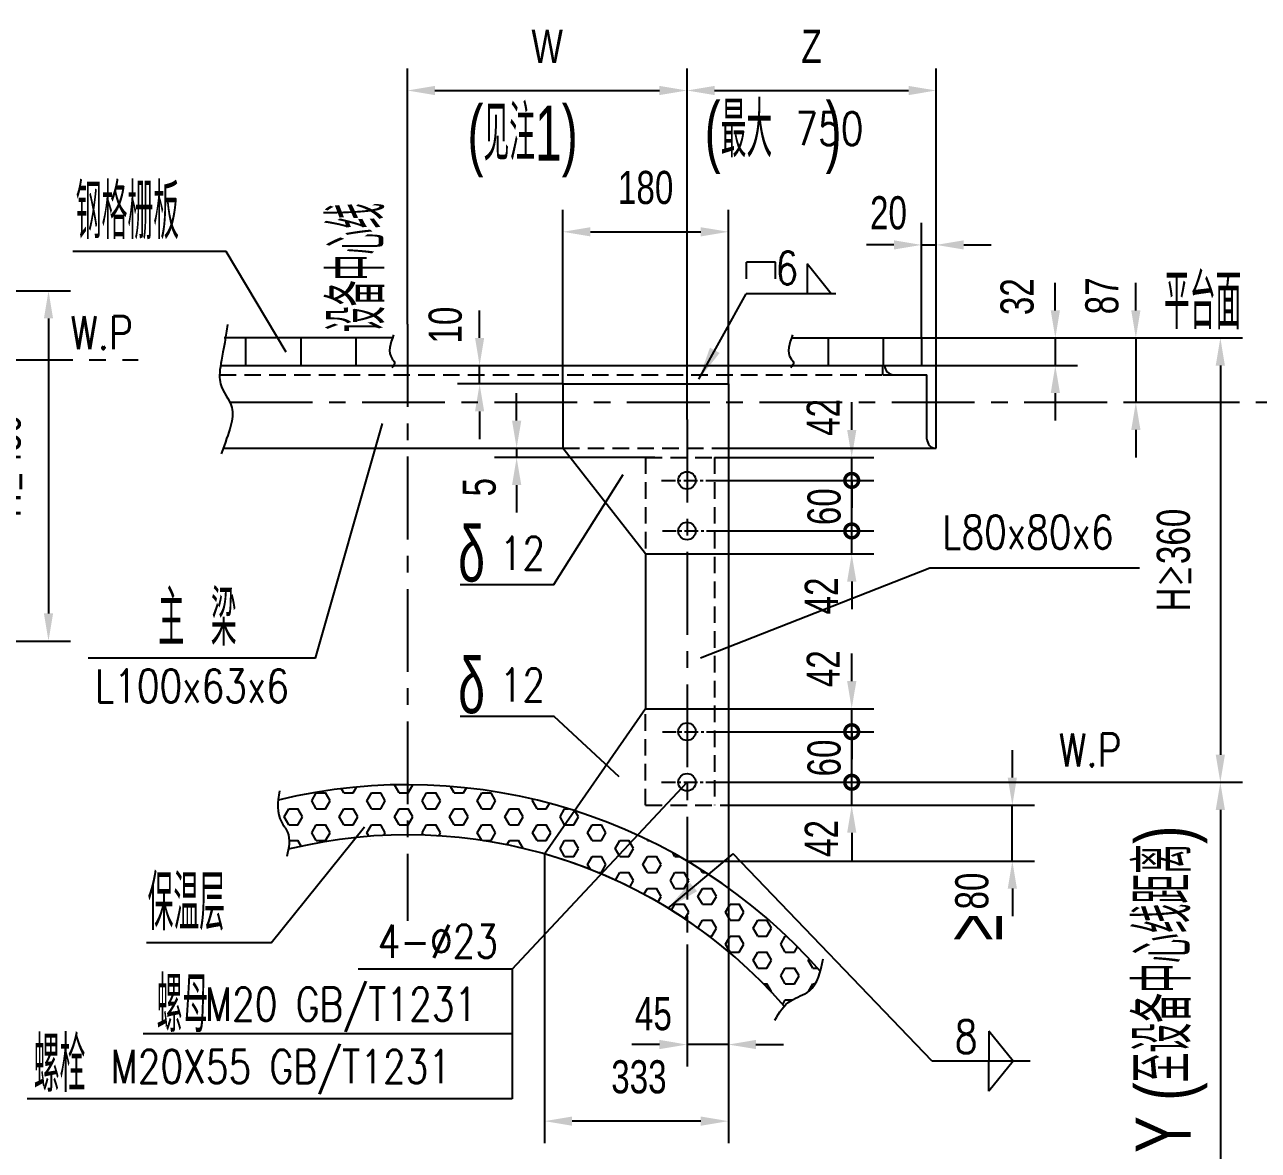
# Model space of a CAD drawing. Extents: x 148 to 221443, y -36682 to 6758.
# Drawn here: x 30987 to 33223, y -20562 to -18521 of the extents above; entities that cross this region are included whole.
import ezdxf
from ezdxf.enums import TextEntityAlignment as Align

# ---------------------------------------------------------------- set-up
doc = ezdxf.new("R2010")
doc.units = 0
doc.header["$LTSCALE"] = 10
doc.header["$MEASUREMENT"] = 0
doc.linetypes.add('CENTERX2', pattern=[4, 2.5, -0.5, 0.5, -0.5])
doc.linetypes.add('HIDDENX2', pattern=[0.75, 0.5, -0.25])
for name, color, linetype in [('2', 4, 'Continuous'), ('CENTER', 1, 'CENTERX2'), ('HIDDEN', 7, 'HIDDENX2'), ('RED', 7, 'Continuous'), ('WHITE', 7, 'Continuous')]:
    doc.layers.add(name, color=color, linetype=linetype)
doc.styles.add('HZ', font='ROMS.SHX', dxfattribs={"width": 0.75, "bigfont": 'GBCBIG.SHX'})
doc.styles.get("Standard").update_dxf_attribs({"font": 'wison_e.shx', "width": 0.75, "bigfont": 'wison_c.shx'})
doc.styles.add('XW', font='ROMANS.shx', dxfattribs={"width": 0.85})
doc.dimstyles.new('DIM1', dxfattribs={"dimscale": 20, "dimtxt": 3, "dimasz": 2.5, "dimexe": 2, "dimexo": 0, "dimgap": 1, "dimtad": 0, "dimdec": 0, "dimzin": 0, "dimdsep": 46, "dimtxsty": 'Standard', "dimcen": 2, "dimclrd": 3, "dimclre": 3, "dimclrt": 3, "dimadec": 0, "dimazin": 0, "dimtfac": 0.666667, "dimtdec": 0, "dimtofl": 0, "dimtmove": 2, "dimatfit": 1, "dimfxl": 2, "dimtvp": 1.333333, "dimtolj": 1, "dimtzin": 0, "dimarcsym": 0})

# ---------------------------------------------------------------- blocks, each defined once
blk = doc.blocks.new('*D942')
at = {"color": 3, "lineweight": -2}
for p, q in [((30252, -19004), (31069.9, -19004)), ((31029.9, -19054), (31029.9, -19588.9)), ((29764.3, -19638.9), (31069.9, -19638.9))]:
    blk.add_line(p, q, dxfattribs=at)
at = {"color": 3}
for points in [[(31038.2, -19054), (31021.6, -19054), (31029.9, -19004)], [(31021.6, -19588.9), (31038.2, -19588.9), (31029.9, -19638.9)]]:
    blk.add_solid(points, dxfattribs=at)
at = {"layer": 'Defpoints', "color": 0}
for p in [(30252, -19004), (29764.3, -19638.9), (31029.9, -19638.9)]:
    blk.add_point(p, dxfattribs=at)
at = {"color": 3, "insert": (30949.9, -19321.5), "char_height": 60, "attachment_point": 5, "rotation": 90}
blk.add_mtext('\\A1;H{\\fRomanS|b0|i0|c134|p2;≤}450', dxfattribs=at)
blk = doc.blocks.new('*D943')
at = {"color": 3, "lineweight": -2}
for p, q in [((31811.2, -19089.3), (31811.2, -19039.3)), ((31666.2, -19139.3), (31851.2, -19139.3)), ((31962.1, -19172.6), (31771.2, -19172.6)), ((31811.2, -19222.6), (31811.2, -19272.6))]:
    blk.add_line(p, q, dxfattribs=at)
at = {"color": 3}
for points in [[(31802.9, -19089.3), (31819.5, -19089.3), (31811.2, -19139.3)], [(31819.5, -19222.6), (31802.9, -19222.6), (31811.2, -19172.6)]]:
    blk.add_solid(points, dxfattribs=at)
at = {"layer": 'Defpoints', "color": 0}
for p in [(31666.2, -19139.3), (31811.2, -19139.3), (31962.1, -19172.6)]:
    blk.add_point(p, dxfattribs=at)
at = {"color": 3, "insert": (31749.2, -19066.1), "char_height": 60, "attachment_point": 5, "rotation": 90}
blk.add_mtext('\\A1;10', dxfattribs=at)
blk = doc.blocks.new('*D944')
at = {"color": 3, "lineweight": -2}
for p, q in [((31962.1, -19172.6), (31962.1, -18856.9)), ((32262.1, -19172.6), (32262.1, -18856.9)), ((32012.1, -18896.9), (32212.1, -18896.9))]:
    blk.add_line(p, q, dxfattribs=at)
at = {"color": 3}
for points in [[(32012.1, -18888.6), (32012.1, -18905.3), (31962.1, -18896.9)], [(32212.1, -18905.3), (32212.1, -18888.6), (32262.1, -18896.9)]]:
    blk.add_solid(points, dxfattribs=at)
at = {"layer": 'Defpoints', "color": 0}
for p in [(32262.1, -18896.9), (31962.1, -19172.6), (32262.1, -19172.6)]:
    blk.add_point(p, dxfattribs=at)
at = {"color": 3, "insert": (32112.1, -18816.9), "char_height": 60, "attachment_point": 5}
blk.add_mtext('\\A1;180', dxfattribs=at)
blk = doc.blocks.new('*D945')
at = {"color": 3, "lineweight": -2}
for p, q in [((31680.3, -19064.5), (31680.3, -18600.7)), ((32187.1, -19237.4), (32187.1, -18600.7)), ((31730.3, -18640.7), (32137.1, -18640.7))]:
    blk.add_line(p, q, dxfattribs=at)
at = {"color": 3}
for points in [[(31730.3, -18632.4), (31730.3, -18649.1), (31680.3, -18640.7)], [(32137.1, -18649.1), (32137.1, -18632.4), (32187.1, -18640.7)]]:
    blk.add_solid(points, dxfattribs=at)
at = {"layer": 'Defpoints', "color": 0}
for p in [(32187.1, -18640.7), (31680.3, -19064.5), (32187.1, -19237.4)]:
    blk.add_point(p, dxfattribs=at)
at = {"color": 3, "insert": (31933.7, -18560.7), "char_height": 60, "attachment_point": 5}
blk.add_mtext('\\A1;W', dxfattribs=at)
blk = doc.blocks.new('*D946')
at = {"color": 3, "lineweight": -2}
for p, q in [((32187.1, -19237.4), (32187.1, -18600.7)), ((32638.6, -19173.3), (32638.6, -18600.7)), ((32237.1, -18640.7), (32588.6, -18640.7))]:
    blk.add_line(p, q, dxfattribs=at)
at = {"color": 3}
for points in [[(32237.1, -18632.4), (32237.1, -18649.1), (32187.1, -18640.7)], [(32588.6, -18649.1), (32588.6, -18632.4), (32638.6, -18640.7)]]:
    blk.add_solid(points, dxfattribs=at)
at = {"layer": 'Defpoints', "color": 0}
for p in [(32638.6, -18640.7), (32638.6, -19173.3), (32187.1, -19237.4)]:
    blk.add_point(p, dxfattribs=at)
at = {"color": 3, "insert": (32412.8, -18560.7), "char_height": 60, "attachment_point": 5}
blk.add_mtext('\\A1;Z', dxfattribs=at)
blk = doc.blocks.new('*D947')
at = {"color": 3, "lineweight": -2}
for p, q in [((31878.3, -19239.3), (31878.3, -19189.3)), ((31768.8, -19289.3), (31918.3, -19289.3)), ((32128.8, -19306), (31838.3, -19306)), ((31878.3, -19356), (31878.3, -19406))]:
    blk.add_line(p, q, dxfattribs=at)
at = {"color": 3}
for points in [[(31870, -19239.3), (31886.7, -19239.3), (31878.3, -19289.3)], [(31886.7, -19356), (31870, -19356), (31878.3, -19306)]]:
    blk.add_solid(points, dxfattribs=at)
at = {"layer": 'Defpoints', "color": 0}
for p in [(31768.8, -19289.3), (31878.3, -19289.3), (32128.8, -19306)]:
    blk.add_point(p, dxfattribs=at)
at = {"color": 3, "insert": (31810.8, -19360), "char_height": 60, "attachment_point": 5, "rotation": 90}
blk.add_mtext('\\A1;5', dxfattribs=at)
blk = doc.blocks.new('_DotSmall')
at = {"layer": 'WHITE', "color": 0, "const_width": 0.5}
blk.add_lwpolyline([(-0.0625, 0, 1), (0.0625, 0, 1)], format="xyb", close=True, dxfattribs=at)
blk = doc.blocks.new('*D948')
at = {"color": 3, "lineweight": -2}
for p, q in [((32485.6, -19256), (32485.6, -19206)), ((32237.1, -19306), (32525.6, -19306)), ((32242.8, -19347.6), (32525.6, -19347.6)), ((32485.6, -19347.6), (32485.6, -19397.6))]:
    blk.add_line(p, q, dxfattribs=at)
at = {"color": 3}
blk.add_solid([(32477.3, -19256), (32494, -19256), (32485.6, -19306)], dxfattribs=at)
at = {"layer": 'Defpoints', "color": 0}
for p in [(32237.1, -19306), (32242.8, -19347.6), (32485.6, -19347.6)]:
    blk.add_point(p, dxfattribs=at)
at = {"color": 3, "lineweight": -2, "xscale": 50, "yscale": 50, "zscale": 50, "rotation": 90}
blk.add_blockref('_DotSmall', (32485.6, -19347.6), dxfattribs=at)
at = {"color": 3, "insert": (32434, -19233.4), "char_height": 60, "attachment_point": 5, "rotation": 90}
blk.add_mtext('\\A1;42', dxfattribs=at)
blk = doc.blocks.new('*D949')
at = {"color": 3, "lineweight": -2}
for p, q in [((32485.6, -19439.3), (32485.6, -19389.3)), ((32244.2, -19439.3), (32525.6, -19439.3)), ((32253.8, -19481), (32525.6, -19481)), ((32485.6, -19531), (32485.6, -19581))]:
    blk.add_line(p, q, dxfattribs=at)
at = {"color": 3}
blk.add_solid([(32494, -19531), (32477.3, -19531), (32485.6, -19481)], dxfattribs=at)
at = {"layer": 'Defpoints', "color": 0}
for p in [(32244.2, -19439.3), (32253.8, -19481), (32485.6, -19481)]:
    blk.add_point(p, dxfattribs=at)
at = {"color": 3, "lineweight": -2, "xscale": 50, "yscale": 50, "zscale": 50, "rotation": 270}
blk.add_blockref('_DotSmall', (32485.6, -19439.3), dxfattribs=at)
at = {"color": 3, "insert": (32430.5, -19557.1), "char_height": 60, "attachment_point": 5, "rotation": 90}
blk.add_mtext('\\A1;42', dxfattribs=at)
blk = doc.blocks.new('*D950')
at = {"color": 3, "lineweight": -2}
for p, q in [((32242.8, -19347.6), (32525.6, -19347.6)), ((32244.2, -19439.3), (32525.6, -19439.3))]:
    blk.add_line(p, q, dxfattribs=at)
at = {"layer": 'Defpoints', "color": 0}
for p in [(32242.8, -19347.6), (32244.2, -19439.3), (32485.6, -19439.3)]:
    blk.add_point(p, dxfattribs=at)
at = {"color": 3, "insert": (32435.8, -19395.3), "char_height": 60, "attachment_point": 5, "rotation": 90}
blk.add_mtext('\\A1;60', dxfattribs=at)
blk = doc.blocks.new('_None')
blk = doc.blocks.new('*D951')
at = {"color": 3, "lineweight": -2}
for p, q in [((32485.6, -19894.9), (32485.6, -19844.9)), ((32244.2, -19894.9), (32525.6, -19894.9)), ((32253.8, -19936.5), (32525.6, -19936.5)), ((32485.6, -19986.5), (32485.6, -20036.5))]:
    blk.add_line(p, q, dxfattribs=at)
at = {"color": 3}
blk.add_solid([(32494, -19986.5), (32477.3, -19986.5), (32485.6, -19936.5)], dxfattribs=at)
at = {"layer": 'Defpoints', "color": 0}
for p in [(32244.2, -19894.9), (32253.8, -19936.5), (32485.6, -19936.5)]:
    blk.add_point(p, dxfattribs=at)
at = {"color": 3, "lineweight": -2, "xscale": 50, "yscale": 50, "zscale": 50, "rotation": 270}
blk.add_blockref('_DotSmall', (32485.6, -19894.9), dxfattribs=at)
at = {"color": 3, "insert": (32430.5, -19996.8), "char_height": 60, "attachment_point": 5, "rotation": 90}
blk.add_mtext('\\A1;42', dxfattribs=at)
blk = doc.blocks.new('*D952')
at = {"color": 3, "lineweight": -2}
for p, q in [((32242.8, -19803.2), (32525.6, -19803.2)), ((32244.2, -19894.9), (32525.6, -19894.9))]:
    blk.add_line(p, q, dxfattribs=at)
at = {"layer": 'Defpoints', "color": 0}
for p in [(32242.8, -19803.2), (32244.2, -19894.9), (32485.6, -19894.9)]:
    blk.add_point(p, dxfattribs=at)
at = {"color": 3, "insert": (32435.8, -19850.9), "char_height": 60, "attachment_point": 5, "rotation": 90}
blk.add_mtext('\\A1;60', dxfattribs=at)
blk = doc.blocks.new('*D953')
at = {"color": 3, "lineweight": -2}
for p, q in [((32485.6, -19711.5), (32485.6, -19661.5)), ((32253.8, -19761.5), (32525.6, -19761.5)), ((32242.8, -19803.2), (32525.6, -19803.2)), ((32485.6, -19803.2), (32485.6, -19853.2))]:
    blk.add_line(p, q, dxfattribs=at)
at = {"color": 3}
blk.add_solid([(32477.3, -19711.5), (32494, -19711.5), (32485.6, -19761.5)], dxfattribs=at)
at = {"layer": 'Defpoints', "color": 0}
for p in [(32253.8, -19761.5), (32242.8, -19803.2), (32485.6, -19803.2)]:
    blk.add_point(p, dxfattribs=at)
at = {"color": 3, "lineweight": -2, "xscale": 50, "yscale": 50, "zscale": 50, "rotation": 90}
blk.add_blockref('_DotSmall', (32485.6, -19803.2), dxfattribs=at)
at = {"color": 3, "insert": (32434, -19689), "char_height": 60, "attachment_point": 5, "rotation": 90}
blk.add_mtext('\\A1;42', dxfattribs=at)
blk = doc.blocks.new('*D954')
at = {"color": 3, "lineweight": -2}
for p, q in [((32612.2, -19089.3), (33193.7, -19089.3)), ((33153.7, -19139.3), (33153.7, -19844.9)), ((33054.1, -19894.9), (33193.7, -19894.9))]:
    blk.add_line(p, q, dxfattribs=at)
at = {"color": 3}
for points in [[(33162, -19139.3), (33145.3, -19139.3), (33153.7, -19089.3)], [(33145.3, -19844.9), (33162, -19844.9), (33153.7, -19894.9)]]:
    blk.add_solid(points, dxfattribs=at)
at = {"layer": 'Defpoints', "color": 0}
for p in [(32612.2, -19089.3), (33054.1, -19894.9), (33153.7, -19894.9)]:
    blk.add_point(p, dxfattribs=at)
at = {"color": 3, "insert": (33068.9, -19492.1), "char_height": 60, "attachment_point": 5, "rotation": 90}
blk.add_mtext('\\A1;H{\\fRomanS|b0|i0|c134|p2;≥}360', dxfattribs=at)
blk = doc.blocks.new('*D955')
at = {"color": 3, "lineweight": -2}
for p, q in [((33000.5, -19039.3), (33000.5, -18989.3)), ((32612.2, -19089.3), (33040.5, -19089.3)), ((33000.5, -19206), (33040.5, -19206)), ((33000.5, -19256), (33000.5, -19306))]:
    blk.add_line(p, q, dxfattribs=at)
at = {"color": 3}
for points in [[(32992.2, -19039.3), (33008.9, -19039.3), (33000.5, -19089.3)], [(33008.9, -19256), (32992.2, -19256), (33000.5, -19206)]]:
    blk.add_solid(points, dxfattribs=at)
at = {"layer": 'Defpoints', "color": 0}
for p in [(32612.2, -19089.3), (33000.5, -19206), (33000.5, -19206)]:
    blk.add_point(p, dxfattribs=at)
at = {"color": 3, "insert": (32939.3, -19013), "char_height": 60, "attachment_point": 5, "rotation": 90}
blk.add_mtext('\\A1;87', dxfattribs=at)
blk = doc.blocks.new('*D956')
at = {"color": 3, "lineweight": -2}
for p, q in [((32776.7, -19886.5), (32776.7, -19836.5)), ((32253.8, -19936.5), (32816.7, -19936.5)), ((32187.1, -20037.7), (32816.7, -20037.7)), ((32776.7, -20087.7), (32776.7, -20137.7))]:
    blk.add_line(p, q, dxfattribs=at)
at = {"color": 3}
for points in [[(32768.3, -19886.5), (32785, -19886.5), (32776.7, -19936.5)], [(32785, -20087.7), (32768.3, -20087.7), (32776.7, -20037.7)]]:
    blk.add_solid(points, dxfattribs=at)
at = {"layer": 'Defpoints', "color": 0}
for p in [(32253.8, -19936.5), (32187.1, -20037.7), (32776.7, -20037.7)]:
    blk.add_point(p, dxfattribs=at)
at = {"color": 3, "insert": (32703.6, -20092.1), "char_height": 60, "attachment_point": 5, "rotation": 90}
blk.add_mtext('\\A1;80', dxfattribs=at)
blk = doc.blocks.new('*D957')
at = {"color": 3, "lineweight": -2}
for p, q in [((32237.1, -19894.9), (33193.7, -19894.9)), ((33153.7, -19944.9), (33153.7, -20619.8))]:
    blk.add_line(p, q, dxfattribs=at)
at = {"color": 3}
blk.add_solid([(33162, -19944.9), (33145.3, -19944.9), (33153.7, -19894.9)], dxfattribs=at)
at = {"layer": 'Defpoints', "color": 0}
for p in [(32237.1, -19894.9), (33014.1, -20619.8), (33153.7, -20619.8)]:
    blk.add_point(p, dxfattribs=at)
at = {"color": 3, "insert": (33065, -20270.2), "char_height": 100, "attachment_point": 5, "rotation": 90, "style": 'HZ'}
blk.add_mtext('\\A1;Y (至设备中心线距离)', dxfattribs=at)
blk = doc.blocks.new('*D958')
at = {"color": 3, "lineweight": -2}
for p, q in [((32187.1, -20188.9), (32187.1, -20410.4)), ((32262.1, -20194.7), (32262.1, -20410.4)), ((32137.1, -20370.4), (32087.1, -20370.4)), ((32312.1, -20370.4), (32362.1, -20370.4))]:
    blk.add_line(p, q, dxfattribs=at)
at = {"color": 3}
for points in [[(32137.1, -20378.7), (32137.1, -20362), (32187.1, -20370.4)], [(32312.1, -20362), (32312.1, -20378.7), (32262.1, -20370.4)]]:
    blk.add_solid(points, dxfattribs=at)
at = {"layer": 'Defpoints', "color": 0}
for p in [(32187.1, -20188.9), (32262.1, -20194.7), (32262.1, -20370.4)]:
    blk.add_point(p, dxfattribs=at)
at = {"color": 3, "insert": (32126.2, -20314.8), "char_height": 60, "attachment_point": 5}
blk.add_mtext('\\A1;45', dxfattribs=at)
blk = doc.blocks.new('*D979')
at = {"color": 3, "lineweight": -2}
for p, q in [((31928.8, -20024.9), (31928.8, -20549.3)), ((32262.1, -20201.6), (32262.1, -20549.3)), ((32212.1, -20509.3), (31978.8, -20509.3))]:
    blk.add_line(p, q, dxfattribs=at)
at = {"color": 3}
for points in [[(31978.8, -20500.9), (31978.8, -20517.6), (31928.8, -20509.3)], [(32212.1, -20517.6), (32212.1, -20500.9), (32262.1, -20509.3)]]:
    blk.add_solid(points, dxfattribs=at)
at = {"layer": 'Defpoints', "color": 0}
for p in [(31928.8, -20024.9), (32262.1, -20201.6), (31928.8, -20509.3)]:
    blk.add_point(p, dxfattribs=at)
at = {"color": 3, "insert": (32099.9, -20429.3), "char_height": 60, "attachment_point": 5}
blk.add_mtext('\\A1;333', dxfattribs=at)
blk = doc.blocks.new('*D989')
at = {"color": 3, "linetype": 'Continuous', "lineweight": -2}
for p, q in [((32854.6, -19039.3), (32854.6, -18989.3)), ((32612.2, -19089.3), (32894.6, -19089.3)), ((32638.6, -19139.3), (32894.6, -19139.3)), ((32854.6, -19189.3), (32854.6, -19239.3))]:
    blk.add_line(p, q, dxfattribs=at)
at = {"color": 3}
for points in [[(32846.3, -19039.3), (32863, -19039.3), (32854.6, -19089.3)], [(32863, -19189.3), (32846.3, -19189.3), (32854.6, -19139.3)]]:
    blk.add_solid(points, dxfattribs=at)
at = {"layer": 'Defpoints', "color": 0}
for p in [(32612.2, -19089.3), (32638.6, -19139.3), (32854.6, -19139.3)]:
    blk.add_point(p, dxfattribs=at)
at = {"color": 3, "insert": (32785.6, -19014.5), "char_height": 60, "attachment_point": 5, "rotation": 90}
blk.add_mtext('\\A1;32', dxfattribs=at)
blk = doc.blocks.new('*D990')
at = {"color": 3, "linetype": 'Continuous', "lineweight": -2}
for p, q in [((32612.2, -19089.3), (32612.2, -18880.7)), ((32638.6, -19139.3), (32638.6, -18880.7)), ((32562.2, -18920.7), (32512.2, -18920.7)), ((32688.6, -18920.7), (32738.6, -18920.7))]:
    blk.add_line(p, q, dxfattribs=at)
at = {"color": 3}
for points in [[(32562.2, -18929), (32562.2, -18912.4), (32612.2, -18920.7)], [(32688.6, -18912.4), (32688.6, -18929), (32638.6, -18920.7)]]:
    blk.add_solid(points, dxfattribs=at)
at = {"layer": 'Defpoints', "color": 0}
for p in [(32612.2, -18920.7), (32612.2, -19089.3), (32638.6, -19139.3)]:
    blk.add_point(p, dxfattribs=at)
at = {"color": 3, "insert": (32552.2, -18862.8), "char_height": 60, "attachment_point": 5}
blk.add_mtext('\\A1;20', dxfattribs=at)

msp = doc.modelspace()

# ---------------------------------------------------------------- hatches: boundary and pattern name
at = {"layer": '2', "linetype": 'Continuous'}
h = msp.add_hatch(dxfattribs=at)
h.set_pattern_fill('HEX', color=3, scale=133.333333, style=0)
h.set_pattern_definition([(0, (48315.228, -26178.393), (0, 28.867513), [16.66667, -33.33333]), (120, (48315.228, -26178.393), (-25, -14.433757), [16.66667, -33.33333]), (60, (48331.895, -26178.393), (-25, 14.433757), [16.66667, -33.33333])])
h.paths.add_polyline_path([(31680.2688, -19899.3182), (31680.2688, -19990.1995, -0.077247128), (31955.3857, -20032.9587), (31984.1273, -19946.7341, 0.077553655)])
edge = h.paths.add_edge_path()
edge.add_line((31680.2688, -19990.1995), (31680.2688, -19899.3182))
edge.add_arc((31680.2688, -20896.6452), 997.327, 90, 103.5837498)
edge.add_spline(control_points=[(31446.0302, -19927.2158), (31444.5412, -19941.3858), (31445.9923, -19961.9215), (31467.3892, -19987.556), (31466.3928, -20005.3481), (31464.4978, -20016.2552)], knot_values=[19.555790087, 19.555790087, 19.555790087, 19.555790087, 44.393820247, 57.303182116, 76.18035137, 76.18035137, 76.18035137, 76.18035137], degree=3, periodic=0)
edge.add_arc((31680.2688, -20896.6452), 906.4456, 90, 103.7709356, ccw=False)
h.paths.add_polyline_path([(32253.7522, -20194.6761), (32253.7522, -20080.693, 0.075903807), (31984.1273, -19946.7341), (31955.3857, -20032.9587, -0.094435082)])
edge = h.paths.add_edge_path()
edge.add_line((32253.7522, -20080.693), (32253.7522, -20194.6761))
edge.add_arc((31680.2688, -20896.6452), 906.4456, 41.0958999, 50.7524187, ccw=False)
edge.add_spline(control_points=[(32363.3757, -20300.8191), (32366.926, -20297.0467), (32380.1308, -20285.8056), (32414.1138, -20276.5591), (32424.6717, -20252.0291), (32428.6327, -20237.3936)], knot_values=[32.031214709, 32.031214709, 32.031214709, 32.031214709, 41.576270709, 64.022572381, 89.598805579, 89.598805579, 89.598805579, 89.598805579], degree=3, periodic=0)
edge.add_arc((31680.2688, -20896.6452), 997.327, 41.3775949, 54.8989396)

# ---------------------------------------------------------------- linework, layer by layer
at = {"color": 3}
for p, q in [((32612.1503, -18920.6922), (32638.6034, -18920.6922)), ((32854.617, -19089.3028), (32854.617, -19139.3028)), ((33000.5386, -19089.3028), (33000.5386, -19205.9695)), ((31811.2118, -19172.6362), (31811.2118, -19139.3028)), ((31878.3439, -19289.3028), (31878.3439, -19305.9695)), ((32485.6347, -19480.9695), (32485.6347, -19305.9695)), ((32627.3883, -19506.6115), (32211.8058, -19669.682)), ((33007.0386, -19506.6115), (32627.3883, -19506.6115)), ((32485.6347, -19936.5353), (32485.6347, -19761.5353)), ((32776.6691, -20037.6935), (32776.6691, -19936.5353)), ((32262.0855, -20370.3674), (32187.0855, -20370.3674))]:
    msp.add_line(p, q, dxfattribs=at)
at = {"color": 3, "linetype": 'Continuous'}
for p, q in [((32347.5193, -18951.8292), (32295.1221, -18951.8292)), ((32295.1221, -18982.0808), (32295.1221, -18951.8292)), ((32347.5193, -18982.0808), (32347.5193, -18951.8292))]:
    msp.add_line(p, q, dxfattribs=at)
at = {"linetype": 'Continuous'}
for p, q in [((32448.5953, -19009.3076), (32404.8606, -18954.6932)), ((32404.8606, -18954.6932), (32404.8606, -19009.3076)), ((32448.5953, -19009.3076), (32404.8606, -19009.3076)), ((32734.335, -20345.9478), (32734.335, -20400.5623)), ((32778.0697, -20400.5623), (32734.335, -20345.9478)), ((32734.335, -20455.1767), (32734.335, -20400.5623)), ((32778.0697, -20400.5623), (32734.335, -20455.1767))]:
    msp.add_line(p, q, dxfattribs=at)
for p, q in [((31652.8627, -19089.3028), (31348.4576, -19089.3028)), ((31386.9054, -19089.3028), (31386.9054, -19139.3028)), ((31486.9054, -19089.3028), (31486.9054, -19139.3028)), ((31586.9054, -19089.3028), (31586.9054, -19139.3028)), ((32375.933, -19089.3028), (32612.1503, -19089.3028)), ((32442.786, -19089.3028), (32442.786, -19139.3028)), ((32542.786, -19089.3028), (32542.786, -19139.3028)), ((32612.1503, -19089.3028), (32612.1503, -19139.3028))]:
    msp.add_line(p, q)
at = {"color": 3}
for radius, start, end in [(997.327, 41.3775949, 103.5837498), (906.4456, 41.0958999, 103.7709356)]:
    msp.add_arc((31680.2688, -20896.6452), radius, start, end, dxfattribs=at)
at = {"layer": '2', "color": 3, "linetype": 'Continuous'}
for p, q in [((32208.3876, -19164.3028), (32294.0615, -19009.3076)), ((32456.9367, -19009.3076), (32294.0615, -19009.3076)), ((31513.5458, -19669.659), (31635.186, -19244.4949)), ((31513.5458, -19669.659), (31101.7619, -19669.659)), ((31870.0073, -20233.8463), (32187.0855, -19894.8686)), ((31433.1858, -20186.0331), (31602.3996, -19975.5069)), ((32152.7918, -20123.1042), (32270.9046, -20024.8551)), ((32631.1439, -20400.5623), (32270.9046, -20024.8551)), ((31433.1858, -20186.0331), (31207.6085, -20186.0331)), ((31870.0073, -20233.8463), (31590.8077, -20233.8463)), ((31870.0073, -20233.8463), (31870.0073, -20468.6837)), ((31870.0073, -20351.265), (31201.5407, -20351.265)), ((32808.717, -20400.5623), (32631.1439, -20400.5623)), ((31870.0073, -20468.6837), (30991.0168, -20468.6837))]:
    msp.add_line(p, q, dxfattribs=at)
for points in [[(31073.8943, -18932.2454), (31351.118, -18932.2454), (31459.9959, -19114.3025)], [(31775.9872, -19536.3454), (31945.9074, -19536.3454), (32071.2508, -19336.7142)], [(31775.9872, -19775.12), (31945.9074, -19775.12), (32063.4168, -19884.7214)]]:
    msp.add_lwpolyline(points, dxfattribs=at)
for points, knots in [([(31354.2352, -19065.1776), (31345.0406, -19130.4614), (31329.2207, -19168.2605), (31375.4828, -19221.1499), (31356.7352, -19258.3808), (31343.1061, -19299.3216)], [0, 0, 0, 0, 39.248188141, 67.529390157, 109.117499153, 109.117499153, 109.117499153, 109.117499153]), ([(31448.6741, -19910.5317), (31444.6323, -19930.7128), (31442.3631, -19957.5736), (31470.2195, -19990.9468), (31465.2009, -20013.9218), (31461.8318, -20029.3455)], [9.951640217, 9.951640217, 9.951640217, 9.951640217, 44.393820247, 57.303182116, 83.670348965, 83.670348965, 83.670348965, 83.670348965]), ([(32346.3298, -20326.459), (32353.5949, -20312.0265), (32369.2496, -20288.7663), (32421.5283, -20274.5417), (32428.9775, -20238.0469), (32433.6667, -20215.0736)], [13.598303043, 13.598303043, 13.598303043, 13.598303043, 41.576270709, 64.022572381, 102.159160562, 102.159160562, 102.159160562, 102.159160562])]:
    msp.add_open_spline(points, degree=3, knots=knots, dxfattribs=at)
for points in [[(31655.3601, -19083.914), (31652.8317, -19127.3541), (31656.8772, -19133.4182), (31652.3259, -19143.5249)], [(32378.4304, -19083.9141), (32375.9019, -19127.3542), (32379.9474, -19133.4182), (32375.3962, -19143.525)]]:
    msp.add_spline(points, degree=3, dxfattribs=at)
for points in [[(32246.1656, -19116.6287), (32228.6616, -19106.9533), (32208.3876, -19164.3028)], [(32205.3143, -20092.4221), (32192.5243, -20077.0463), (32152.7918, -20123.1042)]]:
    msp.add_solid(points, dxfattribs=at)
at = {"layer": 'CENTER', "ltscale": 6}
for p, q in [((31680.2688, -19064.5009), (31680.2688, -20145.986)), ((29003.8745, -19129.0342), (31192.3685, -19129.0342)), ((31358.2808, -19205.9695), (33389.0379, -19205.9695)), ((32187.0855, -19237.4105), (32187.0855, -20188.8657))]:
    msp.add_line(p, q, dxfattribs=at)
at = {"layer": 'CENTER'}
for p, q in [((32141.0886, -19347.6362), (32242.7549, -19347.6362)), ((32142.5409, -19439.3028), (32244.2073, -19439.3028)), ((32142.5409, -19803.202), (32244.2073, -19803.202)), ((32141.0886, -19894.8686), (32242.7549, -19894.8686))]:
    msp.add_line(p, q, dxfattribs=at)
at = {"layer": 'HIDDEN', "ltscale": 6}
for p, q in [((31339.9013, -19155.9695), (32541.9368, -19155.9695)), ((31962.0855, -19289.3028), (32262.0855, -19289.3028)), ((32112.0855, -19305.9695), (32237.0855, -19305.9695)), ((32112.0855, -19305.9695), (32112.0855, -19480.9695)), ((32237.0855, -19305.9695), (32237.0855, -19936.5353)), ((32112.0855, -19936.5353), (32112.0855, -19761.5353)), ((32112.0855, -19936.5353), (32262.0855, -19936.5353))]:
    msp.add_line(p, q, dxfattribs=at)
at = {"layer": 'RED'}
for p, q in [((31341.7506, -19139.3028), (32638.6034, -19139.3028)), ((32541.9368, -19155.9695), (32541.9368, -19139.3028)), ((32541.9368, -19155.9695), (32621.9368, -19155.9695)), ((32621.9368, -19272.6362), (32621.9368, -19155.9695)), ((32638.6034, -19289.3028), (32638.6034, -19139.3028)), ((31962.0855, -19172.6362), (32262.0855, -19172.6362)), ((31962.0855, -19172.6362), (31962.0855, -19289.3028)), ((32262.0855, -19172.6362), (32262.0855, -20201.5674)), ((31346.5104, -19289.3028), (31962.0855, -19289.3028)), ((32112.0855, -19480.9695), (31962.0855, -19289.3028)), ((32262.0855, -19289.3028), (32638.6034, -19289.3028)), ((32112.0855, -19480.9695), (32262.0855, -19480.9695)), ((32112.0855, -19480.9695), (32112.0855, -19761.5353)), ((32112.0855, -19761.5353), (31928.7031, -20025.106)), ((32112.0855, -19761.5353), (32262.0855, -19761.5353))]:
    msp.add_line(p, q, dxfattribs=at)
for centre in [(32187.0855, -19347.6362), (32187.0855, -19439.3028), (32187.0855, -19803.202), (32187.0855, -19894.8686)]:
    msp.add_circle(centre, 15.8333, dxfattribs=at)
for centre, radius, start, end in [((32561.9368, -19139.3028), 16.6667, 180, 270), ((32638.6034, -19272.6362), 16.6667, 180, 270), ((31680.2688, -20896.6452), 906.4456, 50.0688923, 74.0855688)]:
    msp.add_arc(centre, radius, start, end, dxfattribs=at)

# ---------------------------------------------------------------- texts
at = {"color": 3}
for s, height, style, width, p in [('(见注1)', 100, 'HZ', 0.65, (31789.2144, -18768.0974)), ('(最大    )', 100, 'HZ', 0.65, (32219.0959, -18762.11)), ('750', 60, 'XW', 0.8, (32383.3696, -18739.8998)), ('平台面', 100, 'HZ', 0.65, (33051.393, -19073.5296))]:
    msp.add_text(s, height=height, dxfattribs=dict(at, style=style, width=width)).set_placement(p)
at = {"color": 3, "style": 'HZ', "width": 0.65}
for s, p in [('设备中心线', (31638.8309, -19078.5477)), ('≥', (32757.9672, -20182.3721))]:
    msp.add_text(s, height=100, rotation=90, dxfattribs=at).set_placement(p)
at = {"color": 3, "linetype": 'Continuous', "style": 'XW', "width": 0.8}
for s, p in [('6', (32388.5654, -18962.6459)), ('8', (32713.5463, -20356.1397))]:
    msp.add_text(s, height=60, dxfattribs=at).set_placement(p, align=Align.MIDDLE_RIGHT)
for s, p in [('W.P', (31069.8041, -19109.8964)), ('L80x80x6', (32649.4992, -19471.5099)), ('W.P', (32861.3495, -19866.347)), ('4-%%c23', (31626.5605, -20213.2103)), ('M20 GB/T1231', (31313.151, -20327.1559)), ('M20X55 GB/T1231', (31142.2973, -20440.2523))]:
    msp.add_text(s, height=60, dxfattribs=at).set_placement(p)
at = {"layer": '2', "color": 3, "linetype": 'Continuous'}
for s, height, style, width, p in [('钢格栅板', 100, 'HZ', 0.65, (31079.357, -18910.0611)), ('δ', 100, 'HZ', 0.65, (31772.4465, -19530.9918)), ('12', 60, 'XW', 0.8, (31847.5077, -19509.6528)), ('主  梁', 100, 'HZ', 0.65, (31228.9736, -19647.4456)), ('δ', 100, 'HZ', 0.65, (31772.4465, -19769.7664)), ('L100x63x6', 60, 'XW', 0.8, (31113.8936, -19750.2603)), ('12', 60, 'XW', 0.8, (31847.5077, -19748.4274)), ('保温层', 100, 'HZ', 0.65, (31209.5103, -20163.0844)), ('螺母', 100, 'HZ', 0.65, (31225.8882, -20347.728)), ('螺栓', 100, 'HZ', 0.65, (31003.1536, -20456.3099))]:
    msp.add_text(s, height=height, dxfattribs=dict(at, style=style, width=width)).set_placement(p)

# ---------------------------------------------------------------- dimensions: what is measured, and where the dimension line sits
for base, p1, p2, text, picture, middle in [((32187.0855, -18640.734), (31680.2688, -19064.5009), (32187.0855, -19237.4105), 'W', '*D945', (31933.6772, -18560.734)), ((32638.6034, -18640.734), (32187.0855, -19237.4105), (32638.6034, -19173.2891), 'Z', '*D946', (32412.8445, -18560.734)), ((32262.0855, -18896.9278), (31962.0855, -19172.6362), (32262.0855, -19172.6362), '180', '*D944', (32112.0855, -18816.9278))]:
    dim = msp.add_linear_dim(base=base, p1=p1, p2=p2, text=text, dimstyle='DIM1')
    dim.commit()
    dim.dimension.update_dxf_attribs({"geometry": picture, "text_midpoint": middle})
at = {"linetype": 'Continuous'}
dim = msp.add_linear_dim(base=(32612.1503, -18920.6922), p1=(32638.6034, -19139.3028), p2=(32612.1503, -19089.3028), text='20', dimstyle='DIM1', dxfattribs=at)
dim.commit()
dim.dimension.update_dxf_attribs({"geometry": '*D990', "text_midpoint": (32552.1503, -18862.785), "dimtype": 160})
for base, p1, p2, text, picture, middle in [((33000.5386, -19205.9695), (32612.1503, -19089.3028), (33000.5386, -19205.9695), '87', '*D955', (32939.3458, -19013.0145)), ((31811.2118, -19139.3028), (31962.0855, -19172.6362), (31666.2222, -19139.3028), '10', '*D943', (31749.1612, -19066.1331)), ((31878.3439, -19289.3028), (32128.7522, -19305.9695), (31768.7626, -19289.3028), '5', '*D947', (31810.8076, -19360.0179)), ((32776.6691, -20037.6935), (32253.7522, -19936.5353), (32187.0855, -20037.6935), '80', '*D956', (32703.629, -20092.1335))]:
    dim = msp.add_linear_dim(base=base, p1=p1, p2=p2, angle=90, text=text, dimstyle='DIM1')
    dim.commit()
    dim.dimension.update_dxf_attribs({"geometry": picture, "text_midpoint": middle, "dimtype": 160})
dim = msp.add_linear_dim(base=(32854.617, -19139.3028), p1=(32612.1503, -19089.3028), p2=(32638.6034, -19139.3028), angle=90, text='32', dimstyle='DIM1', dxfattribs=at)
dim.commit()
dim.dimension.update_dxf_attribs({"geometry": '*D989', "text_midpoint": (32785.6052, -19014.492), "dimtype": 160})
for base, p1, p2, text, picture, middle in [((31029.8935, -19638.8832), (30252.0401, -19004.0342), (29764.2917, -19638.8832), 'H{\\fRomanS|b0|i0|c134|p2;≤}450', '*D942', (30949.8935, -19321.4587)), ((33153.6777, -19894.8686), (32612.1503, -19089.3028), (33054.1455, -19894.8686), 'H{\\fRomanS|b0|i0|c134|p2;≥}360', '*D954', (33068.8914, -19492.0857))]:
    dim = msp.add_linear_dim(base=base, p1=p1, p2=p2, angle=90, text=text, dimstyle='DIM1')
    dim.commit()
    dim.dimension.update_dxf_attribs({"geometry": picture, "text_midpoint": middle})
for base, p1, p2, override, picture, middle in [((32485.6347, -19347.6362), (32237.0855, -19305.9695), (32242.7549, -19347.6362), {"dimblk2": 'DOTSMALL', "dimsah": 1, "dimcen": 0}, '*D948', (32434.0117, -19233.4348)), ((32485.6347, -19480.9695), (32244.2073, -19439.3028), (32253.7522, -19480.9695), {"dimblk1": 'DOTSMALL', "dimsah": 1}, '*D949', (32430.4515, -19557.1384)), ((32485.6347, -19803.202), (32253.7522, -19761.5353), (32242.7549, -19803.202), {"dimblk2": 'DOTSMALL', "dimsah": 1, "dimcen": 0}, '*D953', (32434.0117, -19689.0006)), ((32485.6347, -19936.5353), (32244.2073, -19894.8686), (32253.7522, -19936.5353), {"dimblk1": 'DOTSMALL', "dimsah": 1}, '*D951', (32430.4515, -19996.7507))]:
    dim = msp.add_linear_dim(base=base, p1=p1, p2=p2, angle=270, dimstyle='DIM1', override=override)
    dim.commit()
    dim.dimension.update_dxf_attribs({"geometry": picture, "text_midpoint": middle, "dimtype": 160})
for base, p1, p2, angle, text, override, picture, middle in [((32485.6347, -19439.3028), (32242.7549, -19347.6362), (32244.2073, -19439.3028), 270, '60', {"dimblk1": 'NONE', "dimblk2": 'NONE', "dimsah": 1, "dimsd1": 1, "dimsd2": 1}, '*D950', (32435.7918, -19395.3149)), ((33153.6777, -20619.7911), (32237.0855, -19894.8686), (33014.1455, -20619.7911), 90, 'Y (至设备中心线距离)', {"dimtxt": 5, "dimtxsty": 'HZ', "dimblk2": 'NONE', "dimsah": 1, "dimcen": 0, "dimse2": 1}, '*D957', (33065.0064, -20270.2494)), ((32485.6347, -19894.8686), (32242.7549, -19803.202), (32244.2073, -19894.8686), 270, '60', {"dimblk1": 'NONE', "dimblk2": 'NONE', "dimsah": 1, "dimsd1": 1, "dimsd2": 1}, '*D952', (32435.7918, -19850.8807))]:
    dim = msp.add_linear_dim(base=base, p1=p1, p2=p2, angle=angle, text=text, dimstyle='DIM1', override=override)
    dim.commit()
    dim.dimension.update_dxf_attribs({"geometry": picture, "text_midpoint": middle, "dimtype": 160})
dim = msp.add_linear_dim(base=(31928.7522, -20509.2504), p1=(32262.0855, -20201.5674), p2=(31928.7522, -20024.9229), dimstyle='DIM1', override={"dimtmove": 0})
dim.commit()
dim.dimension.update_dxf_attribs({"geometry": '*D979', "text_midpoint": (32099.9175, -20509.2504), "dimtype": 160})
dim = msp.add_linear_dim(base=(32262.0855, -20370.3674), p1=(32187.0855, -20188.8657), p2=(32262.0855, -20194.6761), text='45', dimstyle='DIM1')
dim.commit()
dim.dimension.update_dxf_attribs({"geometry": '*D958', "text_midpoint": (32126.2011, -20314.8142), "dimtype": 160})

doc.saveas('drawing.dxf')
